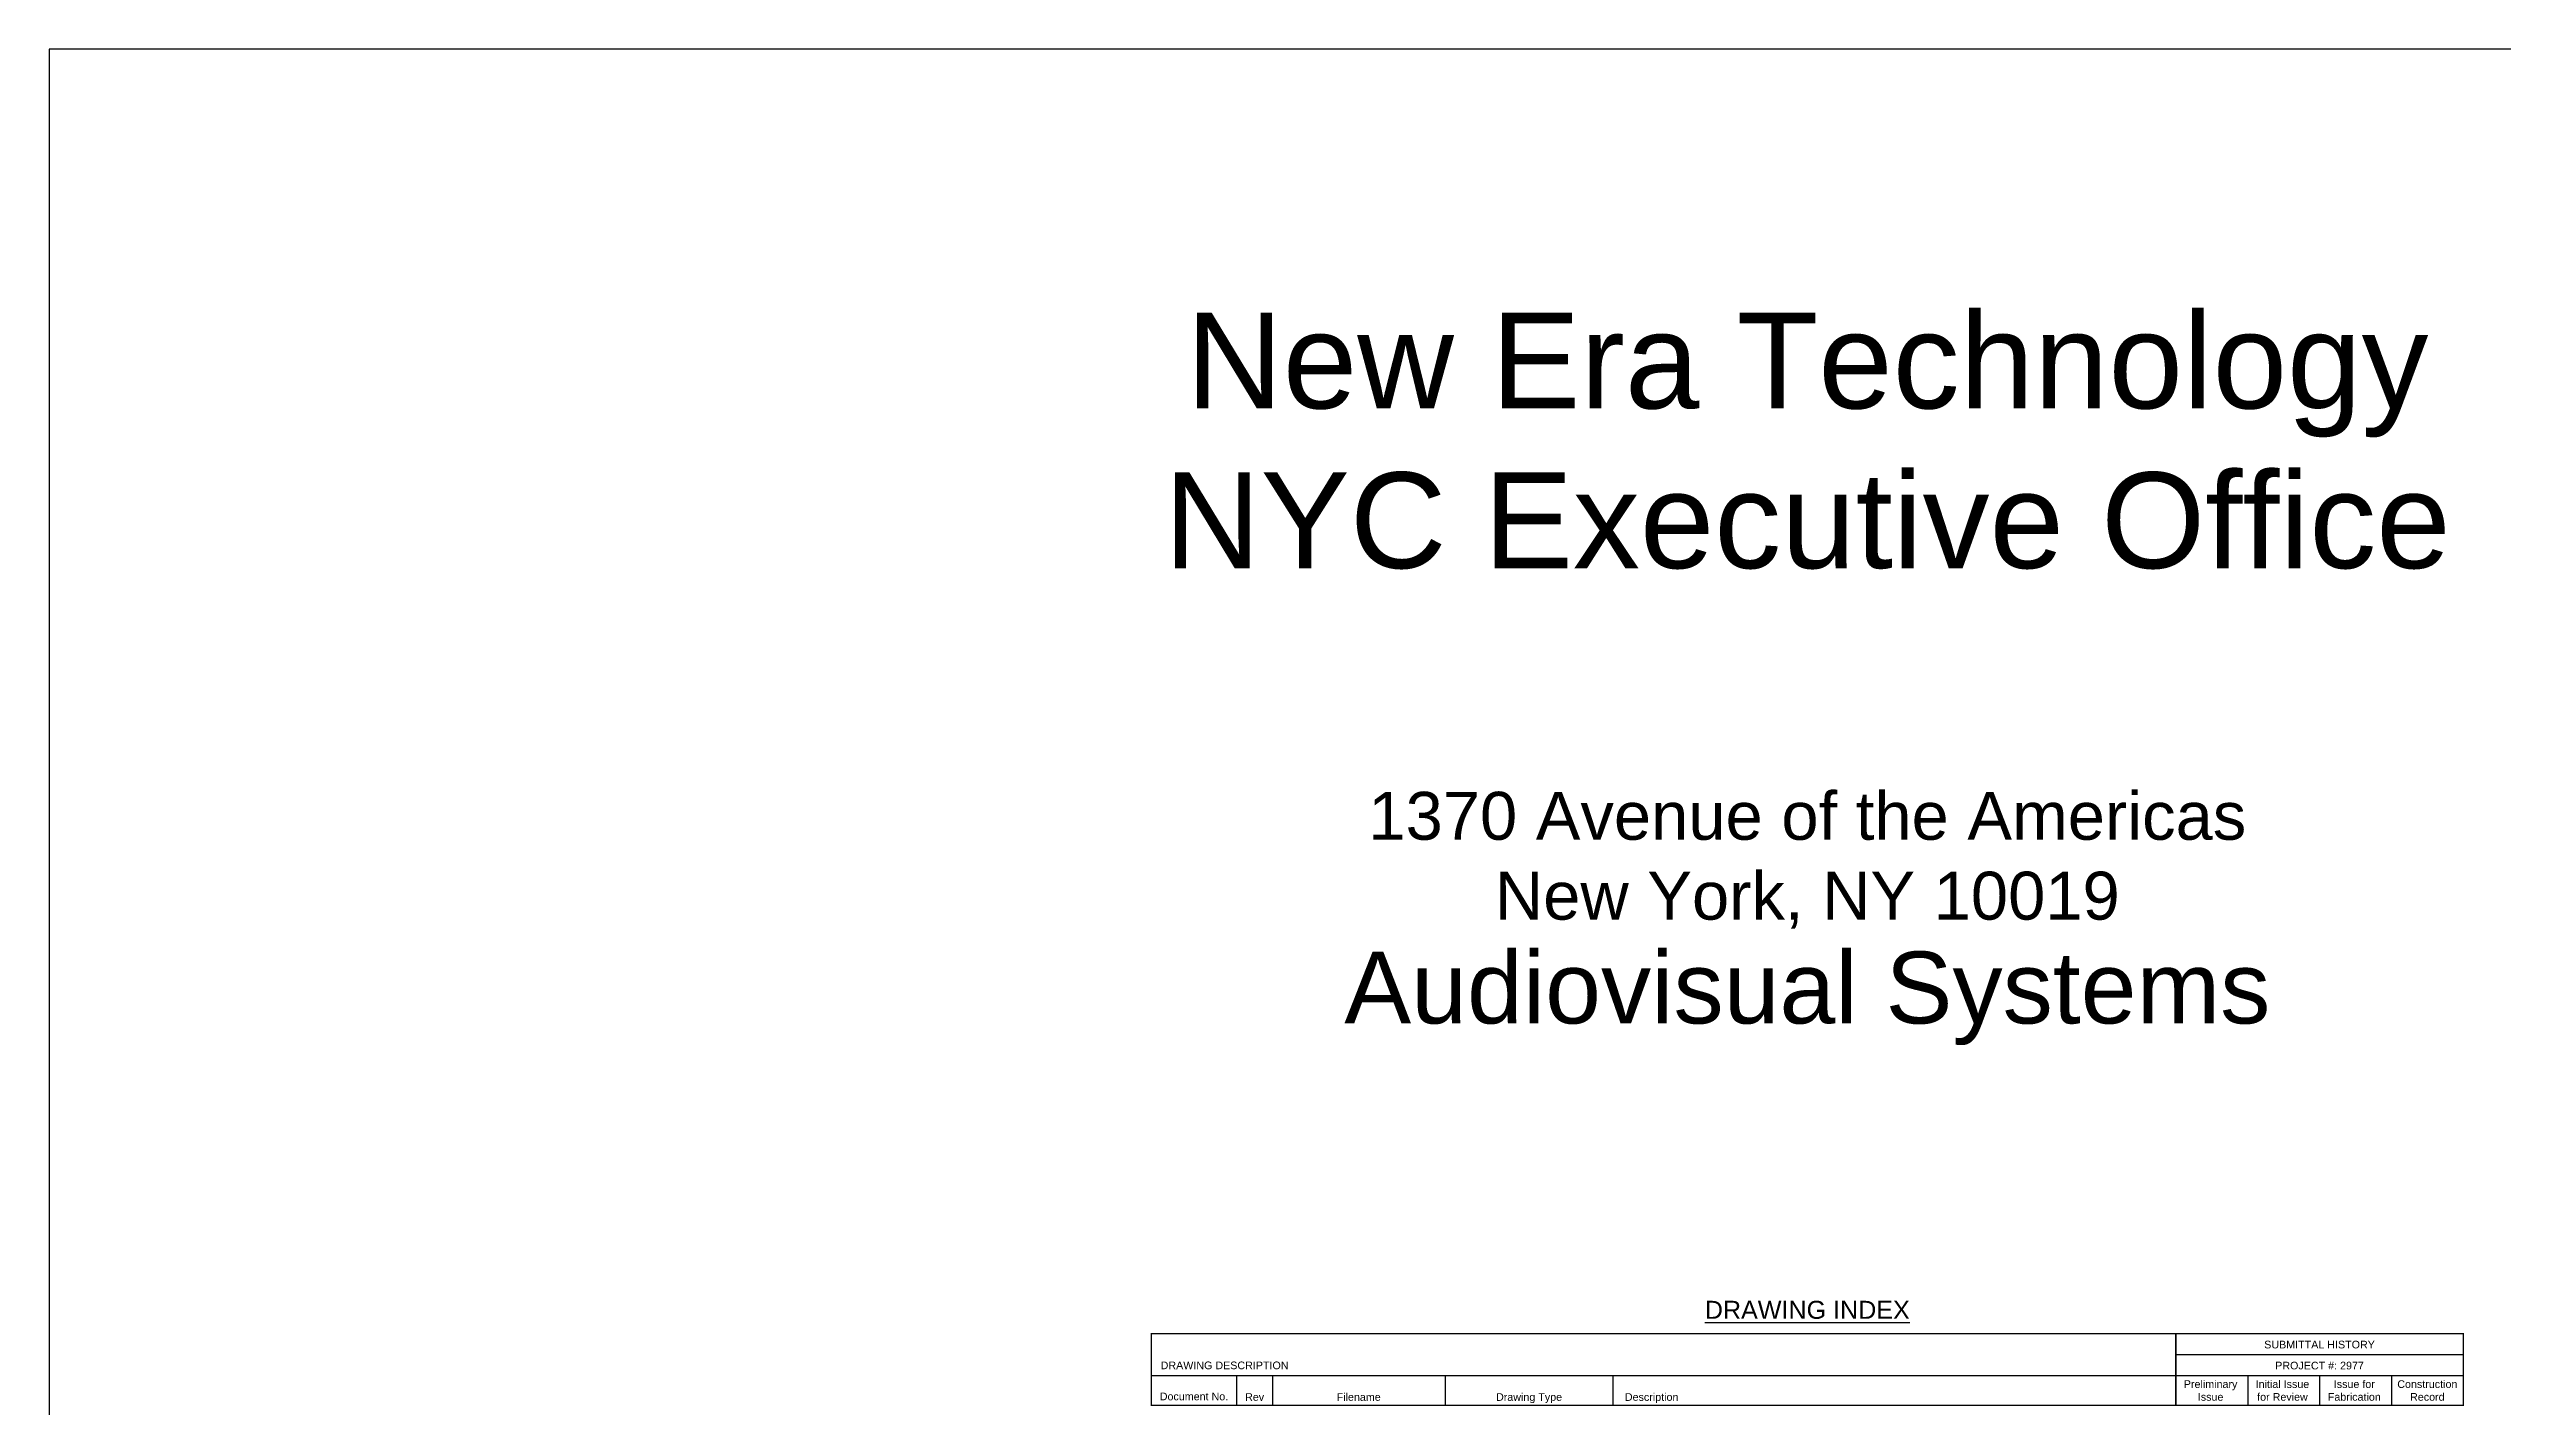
# Paper-space layout 'Layout1' of a CAD drawing. Header units: inches. Extents: x 0 to 40.6, y 0 to 29.3.
# Drawn here: x 0 to 25.61, y 15.13 to 29.3 of the extents above; entities that cross this region are included whole.
import ezdxf
from ezdxf.enums import TextEntityAlignment as Align

# ---------------------------------------------------------------- set-up
doc = ezdxf.new("R2010")
doc.units = ezdxf.units.IN
doc.header["$MEASUREMENT"] = 0
doc.layers.get('0').update_dxf_attribs({"linetype": 'CONTINUOUS'})
doc.layers.get('DEFPOINTS').update_dxf_attribs({"linetype": 'CONTINUOUS'})
for name, color, linetype in [('AAVS-TITLE-ATT', 7, 'CONTINUOUS'), ('TABLE-LINES', 7, 'CONTINUOUS'), ('TABLE-TEXT', 7, 'CONTINUOUS'), ('TEXT-MEDIUM', 1, 'CONTINUOUS')]:
    doc.layers.add(name, color=color, linetype=linetype)
doc.styles.get("Standard").update_dxf_attribs({"font": 'arial.ttf'})

# ---------------------------------------------------------------- blocks, each defined once
blk = doc.blocks.new('CoverSheet - 30x42')
at = {"layer": 'DEFPOINTS'}
blk.add_lwpolyline([(0, 0), (36.7, 0), (36.7, 29.3), (0, 29.3)], close=True, dxfattribs=at)
blk.add_lwpolyline([(0, 0), (36.7, 0), (36.7, 29.3), (0, 29.3)], close=True, dxfattribs=at)

psp = doc.layouts.get("Layout1")

# ---------------------------------------------------------------- linework, layer by layer
at = {"layer": 'TABLE-LINES', "const_width": 0.015}
psp.add_lwpolyline([(25.196, 15.146), (11.504, 15.146), (11.504, 15.896), (12.446, 15.896), (12.821, 15.896), (14.571, 15.896), (16.821, 15.896), (25.196, 15.896)], close=True, dxfattribs=at)
psp.add_lwpolyline([(22.196, 15.896), (22.196, 15.146)], dxfattribs=at)
at = {"layer": 'TABLE-LINES'}
for points in [[(22.196, 15.677), (25.196, 15.677)], [(11.504, 15.459), (25.196, 15.459)], [(12.394, 15.459), (12.394, 15.146)], [(12.769, 15.459), (12.769, 15.146)], [(14.571, 15.459), (14.571, 15.146)], [(16.321, 15.459), (16.321, 15.146)], [(22.946, 15.459), (22.946, 15.146)], [(23.696, 15.459), (23.696, 15.146)], [(24.446, 15.459), (24.446, 15.146)]]:
    psp.add_lwpolyline(points, dxfattribs=at)

# ---------------------------------------------------------------- block references
psp.add_blockref('CoverSheet - 30x42', (0, 0))

# ---------------------------------------------------------------- texts
at = {"layer": 'AAVS-TITLE-ATT', "insert": (18.35, 26.55), "char_height": 1, "attachment_point": 2}
psp.add_mtext('New Era Technology\\PNYC Executive Office\\P\\P{\\H0.5x;1370 Avenue of the Americas\\PNew York, NY 10019\\P\\H1.5x;Audiovisual Systems}', dxfattribs=at)
at = {"layer": 'TABLE-TEXT', "lineweight": 0}
for s, p in [('Document No.', (11.949, 15.24)), ('Rev', (12.582, 15.234)), ('Filename', (13.668, 15.234)), ('Drawing Type', (15.446, 15.234))]:
    psp.add_text(s, height=0.08, dxfattribs=at).set_placement(p, align=Align.MIDDLE_CENTER)
psp.add_text('Description', height=0.08, dxfattribs=at).set_placement((16.446, 15.234), align=Align.MIDDLE_LEFT)
at = {"layer": 'TABLE-TEXT', "char_height": 0.08}
for s, insert, width, attachment_point in [('SUBMITTAL HISTORY', (23.696, 15.74), 2, 8), ('DRAWING DESCRIPTION', (11.601, 15.604), 2, 1), ('Preliminary Issue', (22.559, 15.194), 0.56667, 8), ('Initial Issue\\Pfor Review', (23.309, 15.194), 0.56667, 8), ('PROJECT #: 2977', (23.696, 15.521), 2, 8), ('Issue for\\PFabrication', (24.059, 15.194), 0.53125, 8), ('Construction\\PRecord', (24.821, 15.194), 0.53125, 8)]:
    psp.add_mtext(s, dxfattribs=dict(at, insert=insert, width=width, attachment_point=attachment_point))
at = {"layer": 'TEXT-MEDIUM'}
psp.add_text('%%uDRAWING INDEX', height=0.1875, dxfattribs=at).set_placement((18.35, 16.144), align=Align.MIDDLE_CENTER)

doc.saveas('drawing.dxf')
